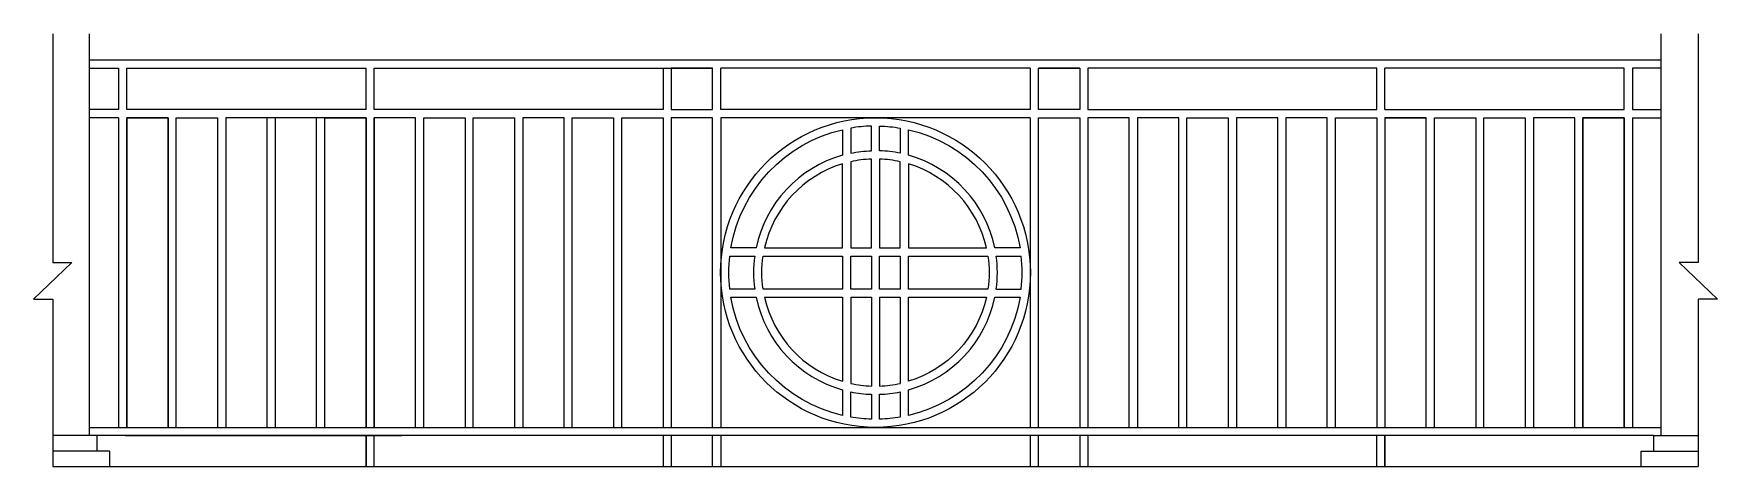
# Model space of a CAD drawing. Extents: x 297 to 4379, y 388 to 1437.
import ezdxf

# ---------------------------------------------------------------- set-up
doc = ezdxf.new("R2010")
doc.units = 0
doc.header["$LTSCALE"] = 0.85
doc.header["$MEASUREMENT"] = 0
for name, color, linetype in [('2', 2, 'CONTINUOUS'), ('3', 3, 'CONTINUOUS'), ('4', 4, 'CONTINUOUS'), ('7', 7, 'CONTINUOUS')]:
    doc.layers.add(name, color=color, linetype=linetype)

msp = doc.modelspace()

# ---------------------------------------------------------------- linework, layer by layer
at = {"layer": '2'}
msp.add_line((343.6, 387.5), (4332.5, 387.5), dxfattribs=at)
for points in [[(481.9, 387.5), (481.9, 424.1), (451.5, 424.1), (451.5, 462), (433, 462), (433, 1437)], [(4194.2, 387.5), (4194.2, 424.1), (4224.6, 424.1), (4224.6, 462), (4243, 462), (4243, 1437)]]:
    msp.add_lwpolyline(points, dxfattribs=at)
at = {"layer": '3'}
for p, q in [((1823, 387.5), (1823, 387.5)), ((2853, 387.5), (2853, 387.5))]:
    msp.add_line(p, q, dxfattribs=at)
for points in [[(343.6, 1437), (343.6, 882.1), (389.9, 882.1), (297.3, 793), (343.6, 793), (343.6, 387.5)], [(4332.5, 1437), (4332.5, 882.1), (4286.1, 882.1), (4378.8, 793), (4332.5, 793), (4332.5, 387.5)]]:
    msp.add_lwpolyline(points, dxfattribs=at)
at = {"layer": '4'}
for p, q in [((4243, 1373.1), (433, 1373.1)), ((433, 462), (343.6, 462)), ((4243, 462), (4332.5, 462)), ((451.5, 424.1), (343.6, 424.1)), ((4224.6, 424.1), (4332.5, 424.1))]:
    msp.add_line(p, q, dxfattribs=at)
at = {"layer": '7'}
for p, q in [((433, 1353.1), (503, 1353.1)), ((523, 1353.1), (1103, 1353.1)), ((523, 1253.1), (523, 1353.1)), ((1103, 1253.1), (1103, 1353.1)), ((1123, 1353.1), (1943, 1353.1)), ((1123, 1253.1), (1123, 1353.1)), ((2713, 1353.1), (1963, 1353.1)), ((2833, 1353.1), (2733, 1353.1)), ((3553, 1353.1), (2853, 1353.1)), ((3553, 1253.1), (3553, 1353.1)), ((4153, 1353.1), (3573, 1353.1)), ((3573, 1253.1), (3573, 1353.1)), ((4153, 1253.1), (4153, 1353.1)), ((4243, 1353.1), (4173, 1353.1)), ((503, 1253.1), (433, 1253.1)), ((503, 1233.1), (433, 1233.1)), ((503, 1233.1), (503, 482)), ((1103, 1253.1), (523, 1253.1)), ((1103, 1233.1), (784.4, 1233.1)), ((1103, 482), (1103, 1233.1)), ((1103, 1233.1), (1103, 482)), ((1123, 482), (1123, 1233.1)), ((1963, 1233.1), (1963, 482)), ((2713, 1233.1), (1963, 1233.1)), ((2713, 1233.1), (2713, 482)), ((3573, 1253.1), (3673, 1253.1)), ((3573, 1233.1), (3673, 1233.1)), ((3673, 1253.1), (4153, 1253.1)), ((3693, 1233.1), (3793, 1233.1)), ((3813, 1233.1), (3891.7, 1233.1)), ((4173, 1233.1), (4173, 482)), ((4173, 1233.1), (4243, 1233.1)), ((2630.9, 897.5), (2691.3, 897.5)), ((2630.9, 817.5), (2691.3, 817.5)), ((2069.1, 797.5), (2258, 797.5)), ((2258, 797.5), (2258, 593.9)), ((2278, 797.5), (2278, 588.6)), ((2278, 797.5), (2328, 797.5)), ((2328, 797.5), (2328, 582.2)), ((2348, 797.5), (2348, 582.2)), ((2348, 797.5), (2398, 797.5)), ((2398, 797.5), (2398, 588.6)), ((2258, 573), (2258, 511.1)), ((433, 482), (4243, 482)), ((4224.6, 462), (451.5, 462)), ((518.9, 462), (1188.9, 462)), ((1103, 462), (1103, 387.5)), ((1103, 387.5), (1103, 462)), ((1123, 387.5), (1123, 462)), ((1823, 462), (1823, 387.5)), ((1843, 462), (1843, 387.5)), ((1943, 387.5), (1943, 462)), ((1963, 462), (1963, 387.5)), ((2713, 462), (2713, 387.5)), ((2733, 387.5), (2733, 462)), ((2833, 462), (2833, 387.5)), ((2853, 462), (2853, 387.5)), ((3553, 387.5), (3553, 462)), ((3573, 387.5), (3573, 462)), ((3573, 462), (3573, 387.5))]:
    msp.add_line(p, q, dxfattribs=at)
for points in [[(503, 1353.1), (503, 1353.1), (503, 1253.1), (453, 1253.1)], [(1823, 1353.1), (1823, 1253.1), (1123, 1253.1)], [(2713, 1353.1), (2713, 1253.1), (1963, 1253.1), (1963, 1353.1)], [(2853, 1353.1), (2853, 1253.1), (3553, 1253.1)], [(4173, 1353.1), (4173, 1353.1), (4173, 1253.1), (4243, 1253.1)], [(523, 482), (523, 1233.1), (623, 1233.1), (623, 482)], [(623, 482), (623, 1233.1), (523, 1233.1), (523, 482)], [(643, 482), (643, 1233.1), (743, 1233.1), (743, 482)], [(863, 482), (863, 1233.1), (763, 1233.1), (763, 482)], [(983, 482), (983, 1233.1), (883, 1233.1), (883, 482)], [(1003, 482), (1003, 1233.1), (1103, 1233.1), (1103, 482)], [(1223, 482), (1223, 1233.1), (1123, 1233.1), (1123, 482)], [(1243, 482), (1243, 1233.1), (1343, 1233.1), (1343, 482)], [(1363, 482), (1363, 1233.1), (1463, 1233.1), (1463, 482)], [(1583, 482), (1583, 1233.1), (1483, 1233.1), (1483, 482)], [(1603, 482), (1603, 1233.1), (1703, 1233.1), (1703, 482)], [(1723, 482), (1723, 1233.1), (1823, 1233.1), (1823, 482)], [(1943, 482), (1943, 1233.1), (1843, 1233.1), (1843, 482)], [(2733, 482), (2733, 1233.1), (2833, 1233.1), (2833, 482)], [(2953, 482), (2953, 1233.1), (2853, 1233.1), (2853, 482)], [(3073, 482), (3073, 1233.1), (2973, 1233.1), (2973, 482)], [(3093, 482), (3093, 1233.1), (3193, 1233.1), (3193, 482)], [(3313, 482), (3313, 1233.1), (3213, 1233.1), (3213, 482)], [(3433, 482), (3433, 1233.1), (3333, 1233.1), (3333, 482)], [(3453, 482), (3453, 1233.1), (3553, 1233.1), (3553, 482)], [(3673, 482), (3673, 1233.1), (3573, 1233.1), (3573, 482)], [(3693, 482), (3693, 1233.1), (3793, 1233.1), (3793, 482)], [(3813, 482), (3813, 1233.1), (3913, 1233.1), (3913, 482)], [(4033, 482), (4033, 1233.1), (3933, 1233.1), (3933, 482)], [(4053, 482), (4053, 1233.1), (4153, 1233.1), (4153, 482)], [(4153, 482), (4153, 1233.1), (4053, 1233.1), (4053, 482)]]:
    msp.add_lwpolyline(points, dxfattribs=at)
for points in [[(1943, 1353.1), (1843, 1353.1), (1843, 1253.1), (1943, 1253.1)], [(2733, 1353.1), (2833, 1353.1), (2833, 1253.1), (2733, 1253.1)], [(2278, 897.5), (2328, 897.5), (2328, 817.5), (2278, 817.5)], [(2348, 817.5), (2348, 897.5), (2398, 897.5), (2398, 817.5)]]:
    msp.add_lwpolyline(points, close=True, dxfattribs=at)
for points in [[(2258, 1203.9), (2258, 1142, 0.280053), (2048.7, 917.5), (1987.6, 917.5, -0.302301)], [(2328, 1152.9), (2328, 1212.9, 0.035375), (2278, 1208), (2278, 1146.9, -0.042676)], [(2348, 1212.9, -0.035375), (2398, 1208), (2398, 1146.9, 0.042676), (2348, 1152.9)], [(2418, 1203.9, -0.302301), (2688.5, 917.5), (2627.4, 917.5, 0.280053), (2418, 1142)], [(2258, 917.5), (2258, 1121.2, 0.270493), (2069.1, 917.5)], [(2328, 917.5), (2328, 1132.9, 0.045837), (2278, 1126.4), (2278, 917.5)], [(2398, 917.5), (2398, 1126.4, 0.045837), (2348, 1132.9), (2348, 917.5)], [(2607, 917.5, 0.270493), (2418, 1121.2), (2418, 917.5)], [(1984.8, 897.5), (2045.2, 897.5, 0.067988), (2045.2, 817.5), (1984.8, 817.5, -0.056433)], [(2065.4, 817.5, -0.072974), (2065.4, 897.5), (2258, 897.5), (2258, 817.5)], [(2418, 897.5), (2610.7, 897.5, -0.072974), (2610.7, 817.5), (2418, 817.5)], [(2418, 593.9), (2418, 797.5), (2607, 797.5, -0.270493)], [(2418, 573, 0.280053), (2627.4, 797.5), (2688.5, 797.5, -0.302301), (2418, 511.1)], [(2278, 507.1), (2278, 568.1, 0.042676), (2328, 562.2), (2328, 502.1, -0.035375)], [(2348, 502.1), (2348, 562.2, 0.042676), (2398, 568.1), (2398, 507.1, -0.035375)]]:
    msp.add_lwpolyline(points, format="xyb", close=True, dxfattribs=at)
msp.add_lwpolyline([(2258, 511.1, -0.302301), (1987.6, 797.5), (2048.7, 797.5, 0.280053), (2258, 573)], format="xyb", dxfattribs=at)
msp.add_circle((2338, 857.5), 375.5, dxfattribs=at)
for radius, start, end in [(295.5, 352.2212, 7.7788), (355.5, 353.5401, 6.4599), (275.5, 192.5776, 253.1212), (275.5, 257.4224, 267.9201), (275.5, 272.0799, 282.5776)]:
    msp.add_arc((2338, 857.5), radius, start, end, dxfattribs=at)

doc.saveas('drawing.dxf')
